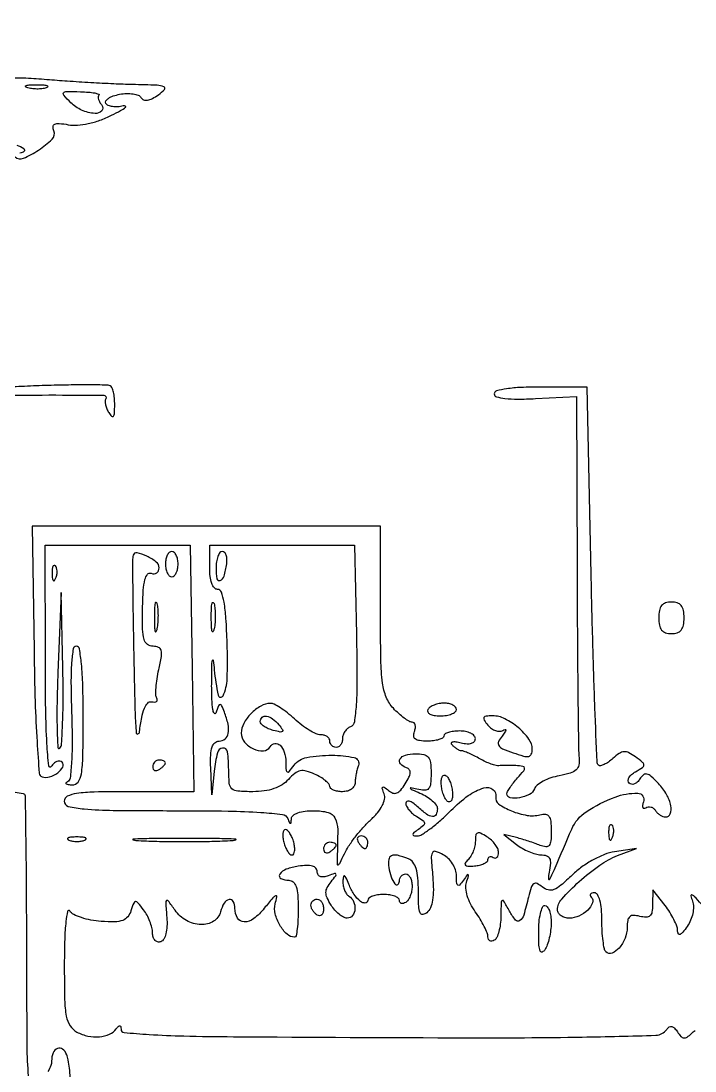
# Model space of a CAD drawing. Extents: x 0 to 448, y 25 to 639.
# Drawn here: x 275.2 to 381.7, y 472.8 to 638.9 of the extents above; entities that cross this region are included whole.
import ezdxf

# ---------------------------------------------------------------- set-up
doc = ezdxf.new("R2010")
doc.units = 0
doc.header["$MEASUREMENT"] = 0

msp = doc.modelspace()

# ---------------------------------------------------------------- linework, layer by layer
for points in [[(266.998996, 630.01595, 0.000137), (206.552977, 630.006708, 0.000161)], [(274.240403, 617.426264, 0.304165), (275.538455, 617.170086, 0.048055), (277.950749, 618.462145, 0.047932), (280.077555, 620.194568, 0.297828), (280.360098, 621.503984, -0.097082), (280.23857, 622.200054, -0.29441), (280.495167, 622.580526, -0.127737), (281.195687, 622.686906, -0.018289), (282.644508, 622.482788, 0.061444), (284.093351, 622.404756, 0.036465), (285.807846, 622.649557, 0.033379), (287.652869, 623.183012, 0.029097), (289.5, 623.977867, 0.009409), (290.91942, 624.722908, 0.043609), (291.688784, 625.237305, 0.551214), (291.668527, 625.415399, 0.174435), (291.334157, 625.450501, -0.043519), (290.463143, 625.315456, -0.052525), (289.636358, 625.346987, -0.06115), (288.970603, 625.527818, -0.158778), (288.595812, 625.844973, -0.284224), (288.595917, 626.238909, -0.107008), (288.995122, 626.652818, -0.065356), (289.751202, 627.02718, -0.035099), (290.759107, 627.294282, -0.03834), (291.853546, 627.417642, -0.046999), (292.880356, 627.357679, -0.053995), (293.70026, 627.139439, -0.163738), (294.138624, 626.775702, 0.167747), (294.559828, 626.431718, 0.12844), (295.155689, 626.373772, 0.080721), (295.936873, 626.63233, 0.032583), (296.899614, 627.217134, 0.054318), (297.858511, 628.057376, 0.527109), (297.756571, 628.49776, 0.084333), (296.670124, 628.723491, 0.003631), (292.758442, 628.83824, -0.005701), (289.842174, 628.935872, -0.002971), (286.20873, 629.120642, -0.002953), (282.481411, 629.354488, -0.004506), (279.25, 629.605664, 0.008851), (275.919482, 629.83544, 0.029612), (273.731155, 629.817875, 0.045965)], [(274.50432, 619.251175, -0.093631), (275.600051, 618.696846, -0.456982), (275.625936, 618.25435, -0.195417), (275, 618, 0.041618)], [(265.131676, 579.373957, -0.00005), (248.898007, 579.27537, -0.000577)], [(271.01529, 579.67034, -0.003667), (279.567329, 579.738426, -0.00269), (288.242026, 579.697198, -0.583983), (288.566682, 579.107893, 0.143218), (288.464091, 578.735867, 0.051403), (288.529533, 578.184528, 0.045788), (288.731253, 577.559901, 0.040063), (289.05067, 576.952254, 0.051011), (289.496107, 576.385351, 0.460926), (289.772654, 576.402221, 0.148869), (289.944723, 576.87288, 0.01231), (289.984687, 578.190983, 0.0261), (289.935688, 579.244042, 0.035386), (289.775189, 580.182263, 0.038207), (289.539356, 580.902232, 0.199341), (289.25, 581.190983, 0.094754), (288.681176, 581.307406, 0.002202), (285.929688, 581.330893, 0.004813), (282.694738, 581.31312, 0.003236), (279, 581.233333, 0.00588), (275.251997, 581.083998, 0.007821), (271.85, 580.854954, 0.00577)], [(276.370947, 472.0793, -0.021299), (276.143732, 476.745768, -0.000997), (276.079519, 492.532114, 0.001043), (276.041548, 501.663452, 0.001713), (275.966834, 509.390689, 0.00016), (275.874132, 516.301641, 0.208609), (275.765118, 516.542478, 0.140283), (275.538494, 516.653541, 0.00277), (274.256003, 516.875528, 0.00639)], [(382.711381, 499.25, 0.005795), (381.617682, 500.438302, 0.130252), (381.224712, 500.682595, 0.584693), (381.077372, 500.542267, 0.023863), (381.343879, 499.66875, -0.088379), (381.49, 498.804778, -0.050194), (381.374237, 497.747561, -0.047539), (381.032301, 496.659065, -0.052957), (380.499794, 495.696243, -0.017211), (379.804532, 494.772946, -0.119808), (379.3587, 494.432283, -0.407492), (379.091527, 494.53282, -0.105866), (378.977764, 495.027494, 0.085788), (378.8395, 495.761221, 0.026137), (378.387624, 496.801826, 0.025321), (377.75009, 497.934745, 0.025155), (377, 499), (375.044472, 501.5), (375.022236, 499.133369, -0.037807), (374.921895, 497.955347, -0.169346), (374.597159, 497.355315, -0.197509), (374.004915, 497.139646, -0.053804), (373, 497.289749, 0.05237), (372.000896, 497.441907, 0.194499), (371.411671, 497.234991, 0.173578), (371.091119, 496.655341, 0.040377), (371, 495.528825, -0.093468), (370.677095, 493.816549, -0.08562), (369.748363, 492.279801, -0.120997), (368.612517, 491.476537, -0.298444), (367.657991, 491.675343, -0.148454), (367.400358, 492.157607, -0.016206), (367.193285, 493.412965, -0.018705), (367.048047, 494.959036, -0.014066), (367, 496.666667, 0.021344), (366.923786, 498.451276, 0.044438), (366.682692, 499.821429, 0.063185), (366.314307, 500.719674, 0.270148), (365.833333, 501, 0.057388), (365.43152, 500.953729, 0.172529), (365.20266, 500.806715, 0.253554), (365.167715, 500.592176, 0.113033), (365.324657, 500.342009, -0.294884), (365.520745, 499.430458, -0.110256), (364.768766, 498.285822, -0.084054), (363.380908, 497.331835, -0.109053), (361.877555, 497, -0.067686), (361.159881, 497.097601, -0.084361), (360.551532, 497.383001, -0.099661), (360.14472, 497.806629, -0.142576), (360, 498.303833, -0.185401), (360.662379, 500.028773, -0.0257), (363.422111, 502.792554, -0.030162), (366.65952, 505.380868, -0.063371), (369.5, 506.887046), (372.5, 508.019628), (369.027485, 507.490311, 0.054881), (367.422404, 507.061747, 0.032401), (365.621655, 506.224201, 0.031252), (363.848367, 505.105978, 0.036187), (362.318461, 503.824046, -0.015367), (360.534077, 502.197858, -0.08224), (359.411498, 501.518519, -0.159429), (358.504299, 501.460473, -0.110553), (357.582177, 501.931799, 0.057474), (356.762544, 502.466343, 0.280656), (356.234039, 502.421763, 0.158834), (355.826595, 501.856286, 0.018594), (355.402943, 500.338251, -0.012114), (354.645682, 497.482428, -0.164247), (354.037246, 496.610057, -0.399867), (353.35524, 496.695468, -0.044852), (352.392922, 498.1149, 0.004638), (351.474571, 499.736042, 0.417456), (351.232579, 499.79917, 0.258658), (351.072806, 499.525748, 0.002876), (351.035435, 497.309017, -0.028768), (350.94836, 496.042131, -0.034834), (350.716659, 494.873838, -0.037373), (350.38848, 493.946489, -0.151742), (350, 493.5, -0.092461), (349.618379, 493.352344, -0.170959), (349.29375, 493.402691, -0.174638), (349.076921, 493.643765, -0.09698), (349, 494.036613, 0.097437), (348.878231, 494.655543, 0.019757), (348.411486, 495.678573, 0.020144), (347.763495, 496.842976, 0.01767), (346.996548, 498.004847, -0.037858), (346.243271, 499.252725, -0.043557), (345.726992, 500.543975, -0.048612), (345.490857, 501.732329, -0.10362), (345.590881, 502.659218, 0.003968), (345.924814, 503.715988, 0.323848), (345.8724, 503.86989, 0.406688), (345.731266, 503.847642, 0.004585), (345.109645, 503, -0.020575), (344.51162, 502.236943, -0.377413), (344.230021, 502.196355, -0.238947), (344.052165, 502.504782, -0.011767), (344.015313, 503.714816, 0.081657), (343.855892, 504.644284, 0.05708), (343.395577, 505.604915, 0.056351), (342.72107, 506.450244, 0.073468), (341.927076, 507.039028, 0.044546), (340.71104, 507.556551, 0.375864), (340.206619, 507.339873, 0.128228), (340.04026, 506.479275, 0.00627), (340.264348, 503.561604, -0.02087), (340.362964, 501.485195, -0.041787), (340.235379, 499.848602, -0.055188), (339.896646, 498.632203, -0.124695), (339.337272, 497.864948, -0.150581), (338.691128, 497.596466, -0.334589), (338.262592, 497.859716, -0.084034), (338.046158, 498.892909, -0.009706), (338, 501.270566, 0.020314), (337.913866, 503.389704, 0.054619), (337.628818, 504.868861, 0.083804), (337.137203, 505.844578, 0.143587), (336.418213, 506.393011, 0.029142), (334.690998, 506.942746, 0.167731), (333.748698, 506.864835, 0.262658), (333.299633, 506.264483, 0.070102), (333.313838, 505.02577, 0.045792), (333.683108, 503.535931, 0.080453), (334.284647, 502.421727, 0.389004), (334.731757, 502.343498, 0.255881), (335, 502.833333, -0.084383), (335.07573, 503.278867, -0.093242), (335.29375, 503.657292, -0.100475), (335.618559, 503.910364, -0.115918), (336, 504, -0.186414), (336.381787, 503.852535, -0.089706), (336.70625, 503.429836, -0.069539), (336.926216, 502.801778, -0.049547), (337, 502.059017, -0.046881), (336.925923, 501.270704, -0.046318), (336.70625, 500.50665, -0.050262), (336.383556, 499.876024, -0.111412), (336, 499.5, -0.070488), (335.617319, 499.332385, -0.145551), (335.29375, 499.337881, -0.189654), (335.08039, 499.510738, -0.129474), (335, 499.815983, 0.23727), (334.819937, 500.17407, 0.070466), (334.265625, 500.475633, 0.053907), (333.4575, 500.681841, 0.035547), (332.5, 500.75, 0.035547), (331.5425, 500.681841, 0.053907), (330.734375, 500.475633, 0.070466), (330.180063, 500.17407, 0.23727), (330, 499.815983, -0.394386), (329.605932, 499.394093, -0.194632), (328.847155, 499.642423, -0.070907), (327.807925, 500.807257, -0.050893), (326.993309, 502.352327, 0.008711), (326.541044, 503.419294, 0.175764), (326.300626, 503.669067, 0.512421), (326.129105, 503.577456, 0.023928), (326.063386, 502.809017, 0.05481), (326.113374, 502.116353, 0.050994), (326.31237, 501.433213, 0.05467), (326.621557, 500.859892, 0.103721), (327, 500.5, -0.150796), (327.756441, 499.633848, -0.123762), (327.967932, 498.418401, -0.149578), (327.573276, 497.403741, -0.229637), (326.740547, 497, -0.12456), (326.165826, 497.14543, -0.046719), (325.469783, 497.610518, -0.042637), (324.772851, 498.283139, -0.039941), (324.183136, 499.078361, -0.032968), (323.566723, 500.227547, -0.10766), (323.386228, 501.066432, -0.122112), (323.580877, 501.843028, -0.048485), (324.192589, 502.765592, 0.008322), (324.926001, 503.699448, 0.277801), (324.955206, 503.970916, 0.378888), (324.741193, 504.06436, 0.011474), (323.75, 503.718616, -0.050441), (323.010549, 503.523669, -0.127526), (322.461158, 503.576965, -0.182332), (322.125355, 503.866236, -0.125401), (322, 504.358192, 0.186742), (321.794468, 504.889311, 0.139561), (321.256012, 505.22316, 0.078608), (320.334632, 505.334989, 0.027411), (319, 505.213308, 0.050417), (317.102409, 504.735886, 0.158291), (316.078089, 503.938928, 0.458235), (316.255103, 503.283411, 0.112391), (317.5, 503, -0.188641), (318.196999, 502.727332, -0.12648), (318.666667, 502, -0.063857), (318.927513, 500.673807, -0.016668), (319, 498.5, -0.011922), (318.958857, 496.77473, -0.019658), (318.832143, 495.321875, -0.014477), (318.654643, 494.18784, -0.361232), (318.428571, 494, -0.189472), (317.223916, 494.473494, -0.073398), (316.083361, 495.897686, -0.070163), (315.351404, 497.685352, -0.126749), (315.357102, 499.257559, 0.021119), (315.601016, 500.382345, 0.587844), (315.413549, 500.533709, 0.124632), (314.967838, 500.207636, 0.004517), (313.629874, 498.560418, -0.059454), (311.976199, 496.928122, -0.166468), (310.456691, 496.40729, -0.269108), (309.410716, 497.01378, -0.13063), (309, 498.559017, 0.118905), (308.737396, 499.647663, 0.34724), (308.080495, 499.948115, 0.201293), (307.276663, 499.3537, 0.070368), (306.710251, 498, -0.194766), (305.602714, 496.513992, -0.146121), (303.608836, 495.993385, -0.119206), (301.325548, 496.630415, -0.112256), (299.526484, 498.25, 0.005827), (298.446023, 499.744626, 0.437934), (298.180062, 499.773372, 0.234965), (298.04166, 499.437965, 0.00306), (298.21978, 497.108812, -0.030856), (298.249022, 495.699895, -0.051758), (298.078844, 494.529276, -0.067399), (297.739308, 493.685032, -0.180379), (297.25, 493.275478, -0.144809), (296.766505, 493.250138, -0.148846), (296.353059, 493.492814, -0.114984), (296.072004, 493.988807, -0.067409), (295.968197, 494.666667, 0.057521), (295.857326, 495.500047, 0.030364), (295.540682, 496.495794, 0.029766), (295.08779, 497.488254, 0.040274), (294.557489, 498.319015, 0.011053), (293.66076, 499.449171, 0.241891), (293.284213, 499.609834, 0.290831), (292.979654, 499.384294, 0.015), (292.555829, 498.175901, -0.092566), (292.03578, 497.205445, -0.138529), (291.257169, 496.650828, -0.083848), (290.004568, 496.427633, -0.019195), (287.847186, 496.490983, -0.029279), (286.219636, 496.697614, -0.033913), (284.707335, 497.087997, -0.036173), (283.498565, 497.588741, -0.13609), (282.895962, 498.134097, 0.663025), (282.539543, 498.074798, 0.032482), (282.263356, 496.466176, 0.018868), (282.076298, 493.693425, 0.007014), (282.015313, 489.785184, 0.005201), (282.065453, 484.10396, 0.040941), (282.331291, 481.48248, 0.098648), (282.926451, 479.990481, 0.126463), (284.011314, 478.993945, 0.069378), (285.753017, 478.352517, 0.074001), (287.564882, 478.231675, 0.0831), (289.148982, 478.631028, 0.131855), (290.234687, 479.5, -0.032629), (290.560318, 479.887495, -0.22746), (290.785581, 479.972127, -0.325202), (290.935639, 479.841377, -0.052763), (290.984687, 479.43389, 0.382876), (291.453626, 478.926136, 0.006899), (295.438703, 478.606629, 0.0111), (300.894132, 478.366394, 0.003878), (308.75, 478.255986, 0.000745), (345.66486, 478.07846, 0.005059), (363.90362, 478.202466, 0.003614), (375.539543, 478.483475, 0.238), (377.25, 479.414969, -0.096817), (377.64198, 479.797311, -0.206248), (378.051037, 479.868846, -0.147615), (378.485815, 479.615982, -0.044988), (378.958359, 479.008359, 0.043781), (379.501714, 478.306201, 0.17979), (379.973756, 478.067055, 0.181738), (380.48411, 478.195414, 0.044892), (381.158359, 478.758359, -0.053898), (381.747506, 479.232549, -0.039046)], [(282.95556, 471.788245, 0.014376), (282.822344, 473.269468, 0.014503), (282.62862, 474.573783, 0.047525), (282.395215, 475.412469, 0.133895), (281.749635, 476.293053, 0.274658), (280.931576, 476.404898, 0.202916), (280.242215, 475.694232, 0.092711), (280, 474.39917, -0.092053), (279.867662, 473.686451, -0.032705), (279.431418, 472.741643, -0.031135)]]:
    msp.add_lwpolyline(points, format="xyb")
for points in [[(279.269032, 628.344063, -0.06278), (278.671085, 628.185595, -0.030339), (277.880008, 628.127736, -0.029507), (277.036634, 628.167106, -0.037336), (276.269032, 628.307009, -0.087174), (275.883358, 628.48334, -0.597527), (275.900903, 628.643467, -0.080377), (276.431793, 628.764444, -0.012823), (277.5, 628.805051, -0.014395), (278.580113, 628.787295, -0.052471), (279.257153, 628.684921, -0.333666), (279.386009, 628.52287, -0.31318)], [(287.478023, 627.14469, 0.19859), (287.370427, 626.885385, 0.07353), (287.4289, 626.486509, 0.058282), (287.631615, 626.018548, 0.041901), (287.957696, 625.550973, -0.380591), (287.926973, 624.663459, -0.226534), (286.86765, 624.260708, -0.081961), (284.75809, 624.78991, -0.094292), (283.044069, 625.955931, -0.013007), (281.913974, 627.146403, -0.379924), (281.911183, 627.533304, -0.217399), (282.362803, 627.736998, -0.005978), (284.571212, 627.700816, -0.013233), (285.831768, 627.631666, -0.026949), (286.814174, 627.498079, -0.038285), (287.436533, 627.328803, -0.550887)], [(350, 579.914673, 0.335478), (350.346413, 579.456482, 0.040331), (351.670487, 579.194333, 0.030133), (353.686727, 579.084154, 0.011468), (356.502098, 579.164673), (363.004196, 579.5), (363.085431, 552, 0.000804), (363.134228, 541.30469, 0.001195), (363.214402, 531.94035, 0.000511), (363.310322, 523.930763, 0.024704), (363.410405, 522.328849, -0.077353), (363.362693, 521.209651, -0.162406), (362.935844, 520.462421, -0.110403), (362.008288, 519.943739, -0.026134), (360.274515, 519.523677, 0.035284), (358.940298, 519.174477, 0.039922), (357.724788, 518.651481, 0.043777), (356.784915, 518.044233, 0.136658), (356.340455, 517.444827, -0.185633), (355.543311, 516.560324, -0.073593), (353.966389, 516.031981, -0.090847), (352.524416, 516.038941, -0.36072), (352, 516.671259, -0.127166), (352.094591, 517.037166, -0.019706), (352.486153, 517.682529, -0.02089), (353.021315, 518.421886, -0.016815), (353.654988, 519.171259, 0.009839), (354.654627, 520.320515, 0.208939), (354.778559, 520.744691, 0.336054), (354.526884, 521.001096, 0.02106), (353.404988, 521.118421, 0.008423), (352.617681, 521.154062, 0.008351), (351.827378, 521.163303, 0.008242), (351.136127, 521.148444, 0.031857), (350.70949, 521.104918, -0.108672), (350.269967, 521.127412, -0.020674), (349.502154, 521.372491, -0.02118), (348.613367, 521.740604, -0.018071), (347.70949, 522.201061, 0.010604), (346.814674, 522.67386, 0.01274), (345.953204, 523.078793, 0.011465), (345.215557, 523.382863, 0.078903), (344.833333, 523.464565, -0.091785), (344.519448, 523.540101, -0.034329), (344.117708, 523.753276, -0.0326), (343.701406, 524.05152, -0.033939), (343.333333, 524.39765, -0.190989), (343.218554, 524.692855, -0.344266), (343.370904, 524.885265, -0.09653), (343.896256, 524.909183, -0.023621), (344.75, 524.74127, 0.039514), (345.690109, 524.587195, 0.091669), (346.398542, 524.657823, 0.147346), (346.833334, 524.939454, 0.177693), (347, 525.39362, 0.196668), (346.811438, 525.854468, 0.086325), (346.265625, 526.245626, 0.066238), (345.456878, 526.511223, 0.04629), (344.5, 526.6, 0.030335), (343.542224, 526.541839, 0.047135), (342.734375, 526.365, 0.059924), (342.17245, 526.107692, 0.261124), (342, 525.8, -0.267353), (341.822634, 525.492003, -0.057082), (341.234197, 525.235, -0.045411), (340.391841, 525.058111, -0.029065), (339.393011, 525, -0.029975), (338.173093, 525.073201, -0.129766), (337.504537, 525.338646, -0.223804), (337.252407, 525.806374, -0.105503), (337.361626, 526.5, 0.053447), (337.514215, 527.074486, 0.096452), (337.495059, 527.559375, 0.144873), (337.313225, 527.877295, 0.193231), (337.00757, 528, -0.134278), (336.523477, 528.132393, -0.025346), (335.752055, 528.64289, -0.025453), (334.887757, 529.350686, -0.020929), (334.038955, 530.188561, -0.090703), (332.92532, 531.92938, -0.064441), (332.329396, 534.174041, -0.028889), (332.059788, 537.859054, -0.003818), (332, 545.688561), (332, 559), (304.47886, 559), (276.95772, 559), (277.22886, 539.332571, 0.003952), (277.405491, 531.189885, 0.008483), (277.697785, 524.916301, 0.003548), (278.051663, 519.913478, 0.305704), (278.5, 519.348827, 0.152087), (279.677625, 519.343532, 0.083816), (280.976925, 519.99474, 0.109362), (281.77515, 520.902849, 0.333785), (281.666667, 521.666667, 0.169686), (281.297727, 521.844534, 0.125728), (280.845752, 521.782184, 0.094362), (280.374268, 521.476377, 0.060905), (279.96094, 520.97104, -0.713401), (279.547008, 521.069028, -0.010681), (279.269115, 524.640171, -0.010286), (279.077217, 530.009203, -0.003579), (279.015313, 537.75), (279, 556), (290.459033, 556), (301.918065, 556), (302.209033, 536.498931), (302.5, 516.997862), (292.25, 516.998931, 0.004996), (286.754695, 516.944597, 0.031343), (283.958155, 516.713236, 0.074408), (282.486, 516.267907, 0.289858), (282, 515.5, 0.345893), (282.642248, 514.682685, 0.038228), (285.152778, 514.271531, 0.018908), (289.761498, 514.049675, 0.002572), (299.416667, 514, -0.003452), (307.925929, 513.941246, -0.013958), (313.110161, 513.724817, -0.014676), (316.513437, 513.386832, -0.271096), (317.337719, 512.75, 0.009076), (317.617987, 512.090194, 0.295955), (317.757018, 512, 0.382689), (317.864758, 512.096611, 0.011437), (317.921053, 512.75, -0.219781), (318.194842, 513.256262, -0.076734), (318.944005, 513.655075, -0.054598), (320.073303, 513.91584, -0.029469), (321.5, 514, -0.061718), (323.726674, 513.724098, -0.221575), (324.809891, 512.84336, -0.112929), (325.23631, 510.998272, -0.011625), (325.141691, 506.5, 0.021294), (325.140074, 505.547545, 0.564754), (325.322751, 505.447341, 0.147164), (325.619392, 505.764438, 0.006202), (326.293731, 507.169572, -0.037166), (326.969361, 508.379306, -0.017965), (327.99986, 509.824097, -0.017705), (329.187029, 511.259877, -0.024275), (330.359632, 512.457492, 0.030496), (331.517686, 513.670044, 0.054858), (332.284075, 514.810141, 0.072042), (332.642764, 515.829351, 0.141168), (332.569546, 516.679363, -0.01499), (332.286987, 517.487306, -0.321442), (332.361195, 517.714607, -0.3272), (332.59812, 517.714788, -0.015264), (333.268312, 517.192284, 0.087655), (333.969679, 516.792697, 0.182832), (334.589108, 516.804264, 0.125661), (335.206444, 517.254706, 0.033058), (335.927444, 518.255427, 0.025285), (336.5004, 519.285316, 0.093993), (336.697336, 519.997739, 0.180599), (336.561924, 520.47751, 0.155386), (336.13624, 520.78792, -0.122056), (335.164187, 521.40368, -0.341322), (335.084618, 522.155957, -0.191177), (335.94056, 522.793952, -0.065779), (337.5, 523, -0.048045), (338.830406, 522.871865, -0.175501), (339.546244, 522.443261, -0.143291), (339.90478, 521.593329, -0.028645), (340, 519.932612, -0.021619), (339.926135, 518.225089, -0.161103), (339.609793, 517.489055, -0.226661), (338.980329, 517.223202, -0.046296), (337.75, 517.394942, 0.00881), (336.788226, 517.603561, 0.699294), (336.731178, 517.509731, 0.121526), (336.99345, 517.308399, 0.003773), (338.25, 516.769288, -0.037624), (339.302417, 516.230778, -0.045555), (340.192187, 515.569388, -0.051847), (340.809069, 514.889613, -0.159669), (341, 514.306958, -0.11235), (340.789208, 513.380692, -0.318284), (340.240688, 513.076042, -0.133485), (339.300094, 513.445968, -0.023868), (337.828741, 514.654988, 0.031677), (337.125686, 515.214543, 0.079393), (336.537193, 515.499141, 0.187819), (336.166154, 515.469649, 0.287599), (336, 515.204678, 0.122665), (336.123869, 514.707365, 0.049544), (336.514063, 514.121089, 0.045104), (337.080472, 513.54437, 0.042953), (337.75, 513.067986, -0.022643), (338.694718, 512.451945, -0.20933), (338.937952, 512.041506, -0.249244), (338.780098, 511.629961, -0.031667), (338, 511.033609, 0.015345), (337.289123, 510.526038, 0.190535), (337.120774, 510.247397, 0.412635), (337.247067, 510.068904, 0.04022), (337.828419, 510.015313, 0.147533), (338.563873, 510.227932, 0.018251), (339.946023, 511.195752, 0.020275), (341.537191, 512.503447, 0.015484), (343.171844, 514.055332, -0.040192), (345.873362, 516.377618, -0.085026), (348.33993, 517.59989, -0.22935), (349.770218, 517.368372, -0.300736), (350.242678, 516.168643, 0.300928), (350.681127, 515.056425, 0.056671), (352.700421, 513.959945, 0.05417), (355.180432, 513.257537, 0.106283), (357.220323, 513.347365, -0.085747), (358.101984, 513.422222, -0.222235), (358.640962, 513.110944, -0.12926), (358.926631, 512.33463, -0.023881), (359, 510.799392, -0.020037), (358.936303, 509.210573, -0.143924), (358.664584, 508.501668, -0.262098), (358.146766, 508.278928, -0.071144), (357.25, 508.506465, 0.011792), (356.43594, 508.819357, 0.006488), (355.426563, 509.165536, 0.006465), (354.392929, 509.490365, 0.010292), (353.5, 509.738427), (351.5, 510.249947), (353.5, 508.656777, 0.038225), (354.40212, 508.044567, 0.030315), (355.458407, 507.522258, 0.031197), (356.503164, 507.157113, 0.064275), (357.358408, 507.031803, -0.074938), (358.263183, 506.879557, -0.207881), (358.735252, 506.46029, -0.134251), (358.867606, 505.678649, -0.026042), (358.649873, 504.25, 0.054419), (358.553041, 503.229272, 0.77773), (358.758536, 503.180153, 0.01902), (359.600243, 504.943474, 0.000869), (362.235558, 511.080789, -0.14794), (364.53711, 513.826649, -0.0542), (369.098542, 516.150334, -0.096618), (372.678197, 516.765631, -0.518957), (373.598005, 515.394802, 0.038467), (373.436994, 514.85428, 0.142728), (373.461931, 514.503284, 0.31679), (373.64412, 514.377905, 0.136527), (373.942356, 514.464374, -0.109749), (374.341291, 514.60323, -0.099868), (374.776225, 514.567159, -0.095102), (375.180273, 514.361176, -0.089269), (375.489919, 514.016312, 0.059916), (375.799981, 513.627559, 0.050815), (376.209939, 513.298542, 0.053152), (376.65272, 513.074427, 0.090837), (377.059017, 513, 0.311662), (377.819563, 513.525068, 0.143078), (377.918237, 514.786148, 0.080782), (377.238638, 516.552151, 0.05542), (375.955244, 518.278414, 0.017997), (374.810035, 519.422211, 0.126563), (374.122918, 519.794916, 0.241179), (373.571047, 519.666802, 0.079114), (373.009617, 519.015561, -0.063669), (372.605946, 518.517132, -0.098096), (372.139539, 518.21994, -0.128583), (371.687162, 518.167231, -0.162823), (371.312703, 518.353963, -0.201377), (371.155783, 518.73794, -0.126117), (371.28261, 519.213953, -0.086401), (371.692722, 519.717311, -0.051181), (372.328104, 520.16374, 0.017741), (373.427865, 520.831495, 0.253527), (373.637617, 521.221873, 0.223257), (373.437693, 521.643409, 0.013933), (372.319774, 522.512406, 0.039559), (371.279764, 523.155527, 0.136932), (370.511643, 523.313294, 0.131533), (369.754604, 523.053007, 0.035327), (368.743869, 522.263132, -0.02955), (368.033062, 521.694313, -0.04505), (367.34995, 521.29794, -0.055603), (366.785027, 521.107819, -0.25506), (366.464667, 521.201999, -0.188575), (366.244814, 521.704225, -0.0004), (365.909831, 530.277424, -0.002623), (365.590056, 539.962309, -0.001616), (365.310388, 551.362535), (364.67918, 581), (357.33959, 581, 0.010893), (354.238603, 580.932436, 0.025816), (351.94064, 580.713032, 0.029086), (350.359969, 580.384435, 0.339086)], [(292.9, 554.40638, 0.060559), (292.801393, 553.590739, 0.001886), (292.816334, 550.217526, 0.00223), (292.882218, 545.014198, 0.000394), (293.057104, 535.25, 0.002924), (293.201103, 529.384082, 0.016614), (293.399598, 526.268039, 0.528054), (293.649285, 526.130894, 0.250919), (293.907104, 526.5, -0.01656), (294.247584, 528.735501, -0.050339), (294.679028, 530.208928, -0.091785), (295.202144, 531.027753, -0.261693), (295.82433, 531.225223, 0.052317), (296.29723, 531.177755, 0.150008), (296.608958, 531.274968, 0.250349), (296.720245, 531.488682, 0.136603), (296.635706, 531.780423, -0.137211), (296.482536, 532.311378, -0.019707), (296.518218, 533.451941, -0.021146), (296.674525, 534.82967, -0.016644), (296.956065, 536.3052, 0.01317), (297.364996, 538.37034, 0.103597), (297.328739, 539.34174, 0.238127), (296.91094, 539.826533, 0.0983), (296.037131, 540, -0.166555), (295.149147, 540.304236, -0.162291), (294.622835, 541.092239, -0.062344), (294.392672, 542.695807, -0.008981), (294.392442, 546.010796, -0.010663), (294.504144, 548.857539, -0.045062), (294.760085, 550.544054, -0.107898), (295.171681, 551.384003, -0.327626), (295.75, 551.542181, 0.102038), (296.226576, 551.463875, 0.143192), (296.632812, 551.600742, 0.141967), (296.903658, 551.936135, 0.099647), (297, 552.414753, 0.23249), (296.55658, 553.316839, 0.051263), (295.047645, 554.251616, 0.058535), (293.512329, 554.786534, 0.407505)], [(298, 553, 0.048028), (298.073693, 552.234582, 0.068025), (298.29375, 551.5875, 0.088204), (298.618118, 551.151477, 0.191087), (299, 551, 0.191087), (299.381882, 551.151477, 0.088204), (299.70625, 551.5875, 0.068025), (299.926307, 552.234582, 0.048028), (300, 553, 0.048028), (299.926307, 553.765418, 0.068025), (299.70625, 554.4125, 0.088204), (299.381882, 554.848523, 0.191087), (299, 555, 0.191087), (298.618118, 554.848523, 0.088204), (298.29375, 554.4125, 0.068025), (298.073693, 553.765418, 0.048028)], [(328.197288, 541.870845, -0.004215), (328.2875, 534.927257, -0.017332), (328.160912, 530.722923, -0.021627), (327.86912, 528.031879, -0.269884), (327.25, 527.263856, 0.087919), (326.77214, 526.977079, 0.066565), (326.367188, 526.517189, 0.065845), (326.093459, 525.961251, 0.081687), (326, 525.393011, -0.070083), (325.925009, 524.860624, -0.085896), (325.70625, 524.409197, -0.100138), (325.381338, 524.107379, -0.138107), (325, 524, -0.099038), (324.618362, 524.076342, -0.097945), (324.29375, 524.29375, -0.097945), (324.076342, 524.618362, -0.099038), (324, 525, 0.143373), (323.888357, 525.381342, 0.099563), (323.57451, 525.70625, 0.084086), (323.1052, 525.925167, 0.067272), (322.551522, 526, -0.108444), (321.81803, 526.160979, -0.027638), (320.736131, 526.734375, -0.026849), (319.544574, 527.543105, -0.024361), (318.405499, 528.5, 0.019348), (317.291773, 529.4548, 0.023547), (316.176065, 530.256283, 0.023045), (315.193327, 530.831791, 0.128829), (314.603977, 530.968197, 0.122753), (313.068359, 530.538099, 0.070015), (311.533886, 529.35413, 0.070104), (310.387826, 527.794908, 0.124098), (310, 526.256389, 0.175027), (310.507359, 524.851417, 0.110064), (311.903119, 523.771598, 0.1253), (313.490157, 523.466521, 0.244143), (314.568102, 524.110192, -0.216403), (315.309848, 524.607895, -0.239699), (316.127458, 524.349805, -0.126269), (316.790651, 523.251672, -0.069507), (317.031803, 521.690983, 0.009863), (317.076785, 520.377748, 0.292702), (317.262492, 520.119515, 0.324123), (317.556303, 520.194237, 0.011192), (318.335989, 521.173338, -0.187142), (320.357169, 522.414417, -0.045325), (324.334696, 522.773702, -0.053792), (327.842551, 522.393427, -0.458109), (328.50582, 521.168213, 0.028245), (328.311901, 520.555464, 0.017033), (328.148585, 519.811038, 0.017037), (328.036421, 519.057837, 0.028447), (328, 518.418213, -0.139749), (327.845831, 517.877394, -0.099977), (327.4125, 517.4166, -0.085333), (326.764409, 517.106283, -0.069187), (326, 517, -0.040072), (325.234204, 517.061472, -0.059372), (324.5875, 517.246599, -0.078085), (324.147651, 517.518251, -0.218815), (324, 517.839485, 0.186955), (323.847215, 518.233818, 0.038477), (323.293825, 518.754126, 0.035598), (322.51646, 519.29342, 0.026963), (321.596001, 519.774305, 0.038807), (320.268187, 520.258922, 0.118484), (319.31612, 520.293697, 0.11962), (318.457581, 519.892166, 0.039935), (317.441013, 518.93482, -0.070099), (316.436828, 518.097105, -0.05566), (315.160086, 517.489649, -0.049031), (313.623672, 517.121956, -0.034243), (311.845012, 517, -0.017399), (309.446351, 517.083495, -0.168794), (308.524644, 517.477568, -0.187788), (308.09717, 518.338024, -0.022461), (308, 520.5, 0.032932), (307.814962, 523.306384, 0.407766), (307.049977, 523.905937, 0.319752), (306.208447, 523.154998, 0.02977), (305.728468, 520.25), (305.336206, 516.5), (305.168103, 520.75, -0.017), (305.156612, 522.825615, -0.068917), (305.365144, 524.069684, -0.140116), (305.808737, 524.743641, -0.179456), (306.5, 525, 0.181597), (307.425677, 525.347666, 0.170258), (307.924453, 526.229077, 0.098113), (307.898563, 527.673268, 0.038239), (307.325134, 529.595098, 0.01155), (306.890335, 530.654345, 0.331797), (306.649071, 530.79167, 0.274325), (306.409484, 530.606202, 0.009014), (305.967555, 529.426885, -0.615127), (305.717695, 529.394892, -0.113688), (305.493333, 529.975398, -0.027092), (305.347393, 531.625142, -0.009556), (305.311885, 534, -0.002492), (305.337935, 536.848942, -0.0421), (305.43013, 537.784043, -0.852925), (305.553631, 537.781077, -0.010839), (305.726961, 536.25, 0.030529), (306.338024, 532.263206, 0.714461), (307.110233, 532.172491, 0.104615), (307.760813, 534.84799, 0.015154), (307.759439, 540.489943, 0.008297), (307.5738, 544.424777, 0.02801), (307.266373, 546.979877, 0.041567), (306.846557, 548.56544, 0.315051), (306.25, 548.989943, -0.22473), (305.738705, 549.237027, -0.0843), (305.340004, 549.949276, -0.057058), (305.082307, 551.059249, -0.028541), (305, 552.5), (305, 556), (316.447288, 556), (327.894576, 556)], [(306, 552.333333, 0.045054), (306.148737, 550.686032, 0.477014), (306.663849, 550.404277, 0.231082), (307.267903, 551.083425, 0.030337), (307.686162, 553.02577, 0.047678), (307.728654, 553.781624, 0.07469), (307.60704, 554.42007, 0.10419), (307.348815, 554.846046, 0.207452), (306.993725, 555, 0.237674), (306.61273, 554.808052, 0.070294), (306.291907, 554.216667, 0.05379), (306.072511, 553.354672, 0.035453)], [(280.078947, 551.416667, 0.018894), (280.137993, 550.670344, 0.168741), (280.279315, 550.37858, 0.470617), (280.461564, 550.395823, 0.054073), (280.683114, 550.8125, 0.051402), (280.839148, 551.359369, 0.05415), (280.876576, 551.916927, 0.060344), (280.797407, 552.402231, 0.126455), (280.604167, 552.729167, 0.296942), (280.385309, 552.77538, 0.208169), (280.200665, 552.592839, 0.077125), (280.089945, 552.112848, 0.028489)], [(280.995452, 535.796338, 0.005555), (280.861124, 530.977892, 0.010225), (280.875598, 527.055511, 0.006185), (280.98745, 523.993231, 0.651476), (281.283179, 523.879517, 0.183234), (281.587682, 524.560256, 0.004797), (281.751779, 527.935789, 0.009501), (281.832179, 531.959371, 0.00628), (281.77863, 536.583179), (281.490903, 548.5)], [(296.252183, 544.5, 0.008901), (296.284834, 543.071102, 0.053901), (296.394187, 542.339362, 0.67161), (296.54341, 542.319562, 0.082665), (296.707261, 542.761659, 0.028254), (296.840609, 543.754739, 0.020511), (296.880728, 544.869594, 0.020826), (296.830983, 545.934218, 0.041951), (296.68708, 546.761659, 0.285845), (296.523779, 546.916221, 0.417468), (296.37161, 546.814362, 0.038992), (296.273069, 545.938425, 0.009782)], [(305.707261, 542.761659, -0.082665), (305.54341, 542.319562, -0.67161), (305.394187, 542.339362, -0.053901), (305.284834, 543.071102, -0.008901), (305.252183, 544.5, -0.009782), (305.273069, 545.938425, -0.038992), (305.37161, 546.814362, -0.417468), (305.523779, 546.916221, -0.285845), (305.68708, 546.761659, -0.041951), (305.830983, 545.934218, -0.020826), (305.880728, 544.869594, -0.020511), (305.840609, 543.754739, -0.028254)], [(376, 544.5, 0.044917), (376.106468, 543.317234, 0.124434), (376.45, 542.5625, 0.149477), (377.064742, 542.142566, 0.07578), (378, 542, 0.07578), (378.935258, 542.142566, 0.149477), (379.55, 542.5625, 0.124434), (379.893532, 543.317234, 0.044917), (380, 544.5, 0.044917), (379.893532, 545.682766, 0.124434), (379.55, 546.4375, 0.149477), (378.935258, 546.857434, 0.07578), (378, 547, 0.07578), (377.064742, 546.857434, 0.149477), (376.45, 546.4375, 0.124434), (376.106468, 545.682766, 0.044917)], [(283.169558, 529.503846, -0.007477), (283.251828, 525.108385, -0.015987), (283.156087, 521.715291, -0.012182), (282.9392, 519.155975, -0.272515), (282.511537, 518.582793, 0.123006), (282.28849, 518.415872, 0.439281), (282.311201, 518.259518, 0.115817), (282.632846, 518.135454, 0.023116), (283.25, 518.078947, 0.254098), (284.181708, 518.531985, 0.11593), (284.712022, 519.823142, 0.03595), (284.951251, 522.565307, 0.003788), (285, 529, 0.0065), (284.937002, 533.845506, 0.018238), (284.725182, 537.231635, 0.017441), (284.409463, 539.576744, 0.365622), (283.908021, 540, 0.369543), (283.413122, 539.576376, 0.021164), (283.170261, 537.427921, 0.019591), (283.070842, 534.228304, 0.006388)], [(339.5, 530, 0.253782), (339.478234, 529.615199, 0.1651), (339.794783, 529.287316, 0.083483), (340.479336, 529.068671, 0.035659), (341.440983, 529, 0.037227), (342.420991, 529.073066, 0.055981), (343.248289, 529.29375, 0.073461), (343.813779, 529.616918, 0.230178), (344, 530, 0.186414), (343.852535, 530.381787, 0.089706), (343.429836, 530.70625, 0.069539), (342.801778, 530.926216, 0.049547), (342.059017, 531, 0.046881), (341.270704, 530.925923, 0.046318), (340.50665, 530.70625, 0.050262), (339.876024, 530.383556, 0.111412)], [(315.934706, 527.578674, -0.020124), (316.516039, 526.817896, -0.363425), (316.49188, 526.534116, -0.253319), (316.165999, 526.435981, -0.01302), (315.057151, 526.695306, -0.037801), (314.269747, 526.966194, -0.049464), (313.604288, 527.334727, -0.058693), (313.144459, 527.739542, -0.18499), (313, 528.116631, -0.217518), (313.296339, 528.765587, -0.227657), (313.972249, 528.950024, -0.11701), (314.948943, 528.52057, -0.057778)], [(348.990862, 527.51101, 0.064573), (349.548234, 526.992695, 0.073097), (350.197515, 526.65944, 0.083608), (350.835718, 526.555502, 0.134387), (351.363307, 526.702969, -0.074865), (351.707399, 526.844521, -0.537035), (351.81638, 526.74404, -0.114991), (351.678807, 526.408109, -0.015766), (351.218001, 525.800939, 0.060704), (350.661053, 524.911543, 0.261635), (350.70527, 524.311759, 0.146015), (351.314918, 523.803005, 0.017507), (352.968001, 523.161, 0.014616), (354.628072, 522.636182, 0.112474), (355.437629, 522.593266, 0.258986), (355.85184, 522.926772, 0.096821), (356, 523.684724, 0.158965), (355.463627, 525.329175, 0.059437), (353.790007, 527.128148, 0.058565), (351.667895, 528.535996, 0.117728), (349.724546, 529, 0.02467), (348.696491, 528.949244, 0.259157), (348.362456, 528.717854, 0.267788), (348.388634, 528.318602, 0.025994)], [(296, 520.940983, 0.108972), (296.078288, 520.586039, 0.182303), (296.29375, 520.3746, 0.161196), (296.6179, 520.343488, 0.082592), (297, 520.5, 0.029505), (297.382774, 520.768994, 0.035638), (297.70625, 521.066025, 0.038439), (297.934461, 521.34829, 0.151918), (298, 521.559017, 0.210953), (297.92554, 521.727648, 0.081139), (297.70625, 521.870461, 0.061769), (297.382849, 521.967655, 0.042167), (297, 522, 0.105053), (296.618444, 521.918938, 0.099167), (296.29375, 521.688914, 0.09642), (296.076123, 521.345238, 0.093332)], [(343.202366, 515.566376, -0.22873), (342.93389, 515.386307, -0.206857), (342.609465, 515.475007, -0.098056), (342.260762, 515.888611, -0.03916), (341.952629, 516.566376, -0.03665), (341.724284, 517.375215, -0.036987), (341.617374, 518.20625, -0.039569), (341.635808, 518.940734, -0.106926), (341.797634, 519.433624, -0.22873), (342.06611, 519.613693, -0.206857), (342.390535, 519.524993, -0.098056), (342.739238, 519.111389, -0.03916), (343.047371, 518.433624, -0.03665), (343.275716, 517.624785, -0.036987), (343.382626, 516.79375, -0.039569), (343.364192, 516.059266, -0.106926)], [(368.078947, 510.416667, 0.018894), (368.137993, 509.670344, 0.168741), (368.279315, 509.37858, 0.470617), (368.461564, 509.395823, 0.054073), (368.683114, 509.8125, 0.051402), (368.839148, 510.359369, 0.05415), (368.876576, 510.916927, 0.060344), (368.797407, 511.402231, 0.126455), (368.604167, 511.729167, 0.296942), (368.385309, 511.77538, 0.208169), (368.200665, 511.592839, 0.077125), (368.089945, 511.112848, 0.028489)], [(282.75, 509.337719, 0.057986), (283.320008, 509.181385, 0.037979), (284, 509.12966, 0.037979), (284.679992, 509.181385, 0.057986), (285.25, 509.337719, 0.174857), (285.459382, 509.525001, 0.447206), (285.398438, 509.693942, 0.078554), (284.89144, 509.810911, 0.017491), (284, 509.842105, 0.017491), (283.10856, 509.810911, 0.078554), (282.601562, 509.693942, 0.447206), (282.540618, 509.525001, 0.174857)], [(316.710251, 509, 0.034746), (316.968443, 508.234346, 0.046569), (317.311617, 507.5875, 0.054916), (317.683202, 507.137799, 0.195045), (318.023012, 507, 0.272886), (318.283976, 507.153887, 0.093423), (318.427137, 507.5875, 0.061733), (318.433129, 508.233437, 0.035451), (318.289749, 509, 0.034746), (318.031557, 509.765654, 0.046569), (317.688383, 510.4125, 0.054916), (317.316798, 510.862201, 0.195045), (316.976988, 511, 0.272886), (316.716024, 510.846113, 0.093423), (316.572863, 510.4125, 0.061733), (316.566871, 509.766563, 0.035451)], [(328.5, 509, 0.029505), (328.768994, 508.617226, 0.035638), (329.066025, 508.29375, 0.038439), (329.34829, 508.065539, 0.151918), (329.559017, 508, 0.210953), (329.727648, 508.07446, 0.081139), (329.870461, 508.29375, 0.061769), (329.967655, 508.617151, 0.042167), (330, 509, 0.105053), (329.918938, 509.381556, 0.099167), (329.688914, 509.70625, 0.09642), (329.345238, 509.923877, 0.093332), (328.940983, 510, 0.108972), (328.586039, 509.921712, 0.182303), (328.3746, 509.70625, 0.161196), (328.343488, 509.3821, 0.082592)], [(347, 509.208474, -0.05412), (346.915687, 508.431808, -0.038596), (346.662457, 507.593697, -0.039124), (346.291144, 506.822622, -0.064692), (345.850919, 506.250919, 0.046069), (345.389867, 505.696065, 0.363073), (345.419403, 505.387059, 0.196654), (345.811069, 505.225786, 0.019362), (346.850919, 505.263723, 0.037173), (347.673804, 505.387668, 0.053751), (348.368707, 505.62663, 0.068179), (348.845862, 505.935683, 0.218347), (349, 506.271821, -0.115405), (349.065819, 506.553187, -0.18531), (349.244792, 506.718169, -0.156102), (349.514742, 506.736711, -0.078271), (349.833333, 506.603006, 0.142189), (350.149621, 506.5151, 0.19139), (350.421875, 506.626885, 0.136796), (350.605724, 506.939888, 0.064885), (350.666667, 507.407527, 0.110289), (350.535344, 507.995643, 0.050093), (350.128125, 508.675784, 0.046233), (349.534682, 509.336264, 0.047075), (348.833333, 509.872012, 0.023209), (347.836823, 510.431825, 0.206015), (347.345163, 510.460908, 0.273717), (347.071383, 510.128639, 0.03873)], [(293.75, 509.257493, 0.00749), (297.050504, 509.149904, 0.004402), (301, 509.115135, 0.004402), (304.949496, 509.149904, 0.00749), (308.25, 509.257493, 0.04765), (309.12224, 509.382897, 0.86651), (309.110938, 509.501229, 0.009912), (306.19928, 509.582024, 0.001979), (301, 509.602606, 0.001979), (295.80072, 509.582024, 0.009912), (292.889062, 509.501229, 0.86651), (292.87776, 509.382897, 0.04765)], [(323, 507.940983, 0.108972), (323.078288, 507.586039, 0.182303), (323.29375, 507.3746, 0.161196), (323.6179, 507.343488, 0.082592), (324, 507.5, 0.029505), (324.382774, 507.768994, 0.035638), (324.70625, 508.066025, 0.038439), (324.934461, 508.34829, 0.151918), (325, 508.559017, 0.210953), (324.92554, 508.727648, 0.081139), (324.70625, 508.870461, 0.061769), (324.382849, 508.967655, 0.042167), (324, 509, 0.105053), (323.618444, 508.918938, 0.099167), (323.29375, 508.688914, 0.09642), (323.076123, 508.345238, 0.093332)], [(323, 498.440983, -0.066118), (322.926733, 497.889346, -0.138808), (322.70625, 497.521475, -0.191142), (322.379648, 497.392057, -0.139169), (322, 497.5, -0.06081), (321.617485, 497.806203, -0.051032), (321.29375, 498.2129, -0.053229), (321.073302, 498.653442, -0.089642), (321, 499.059017, -0.105429), (321.076556, 499.418051, -0.099231), (321.29375, 499.723586, -0.096318), (321.618268, 499.928382, -0.092995), (322, 500, -0.153634), (322.381379, 499.879982, -0.097988), (322.70625, 499.542039, -0.080552), (322.925455, 499.037096, -0.062283)], [(358.984687, 496.25, -0.030314), (358.907617, 495.087101, -0.025227), (358.689119, 493.867188, -0.025965), (358.373602, 492.768263, -0.06063), (358, 492, -0.157619), (357.569159, 491.648451, -0.422406), (357.245644, 491.795887, -0.075274), (357.062734, 492.728933, -0.009929), (357.015313, 494.75, -0.022193), (357.081769, 496.378864, -0.035645), (357.298248, 497.751562, -0.040321), (357.613126, 498.740426, -0.304392), (358, 499, -0.242407), (358.382445, 498.80301, -0.069028), (358.701752, 498.192187, -0.052836), (358.917643, 497.303322, -0.03458)]]:
    msp.add_lwpolyline(points, format="xyb", close=True)

doc.saveas('drawing.dxf')
